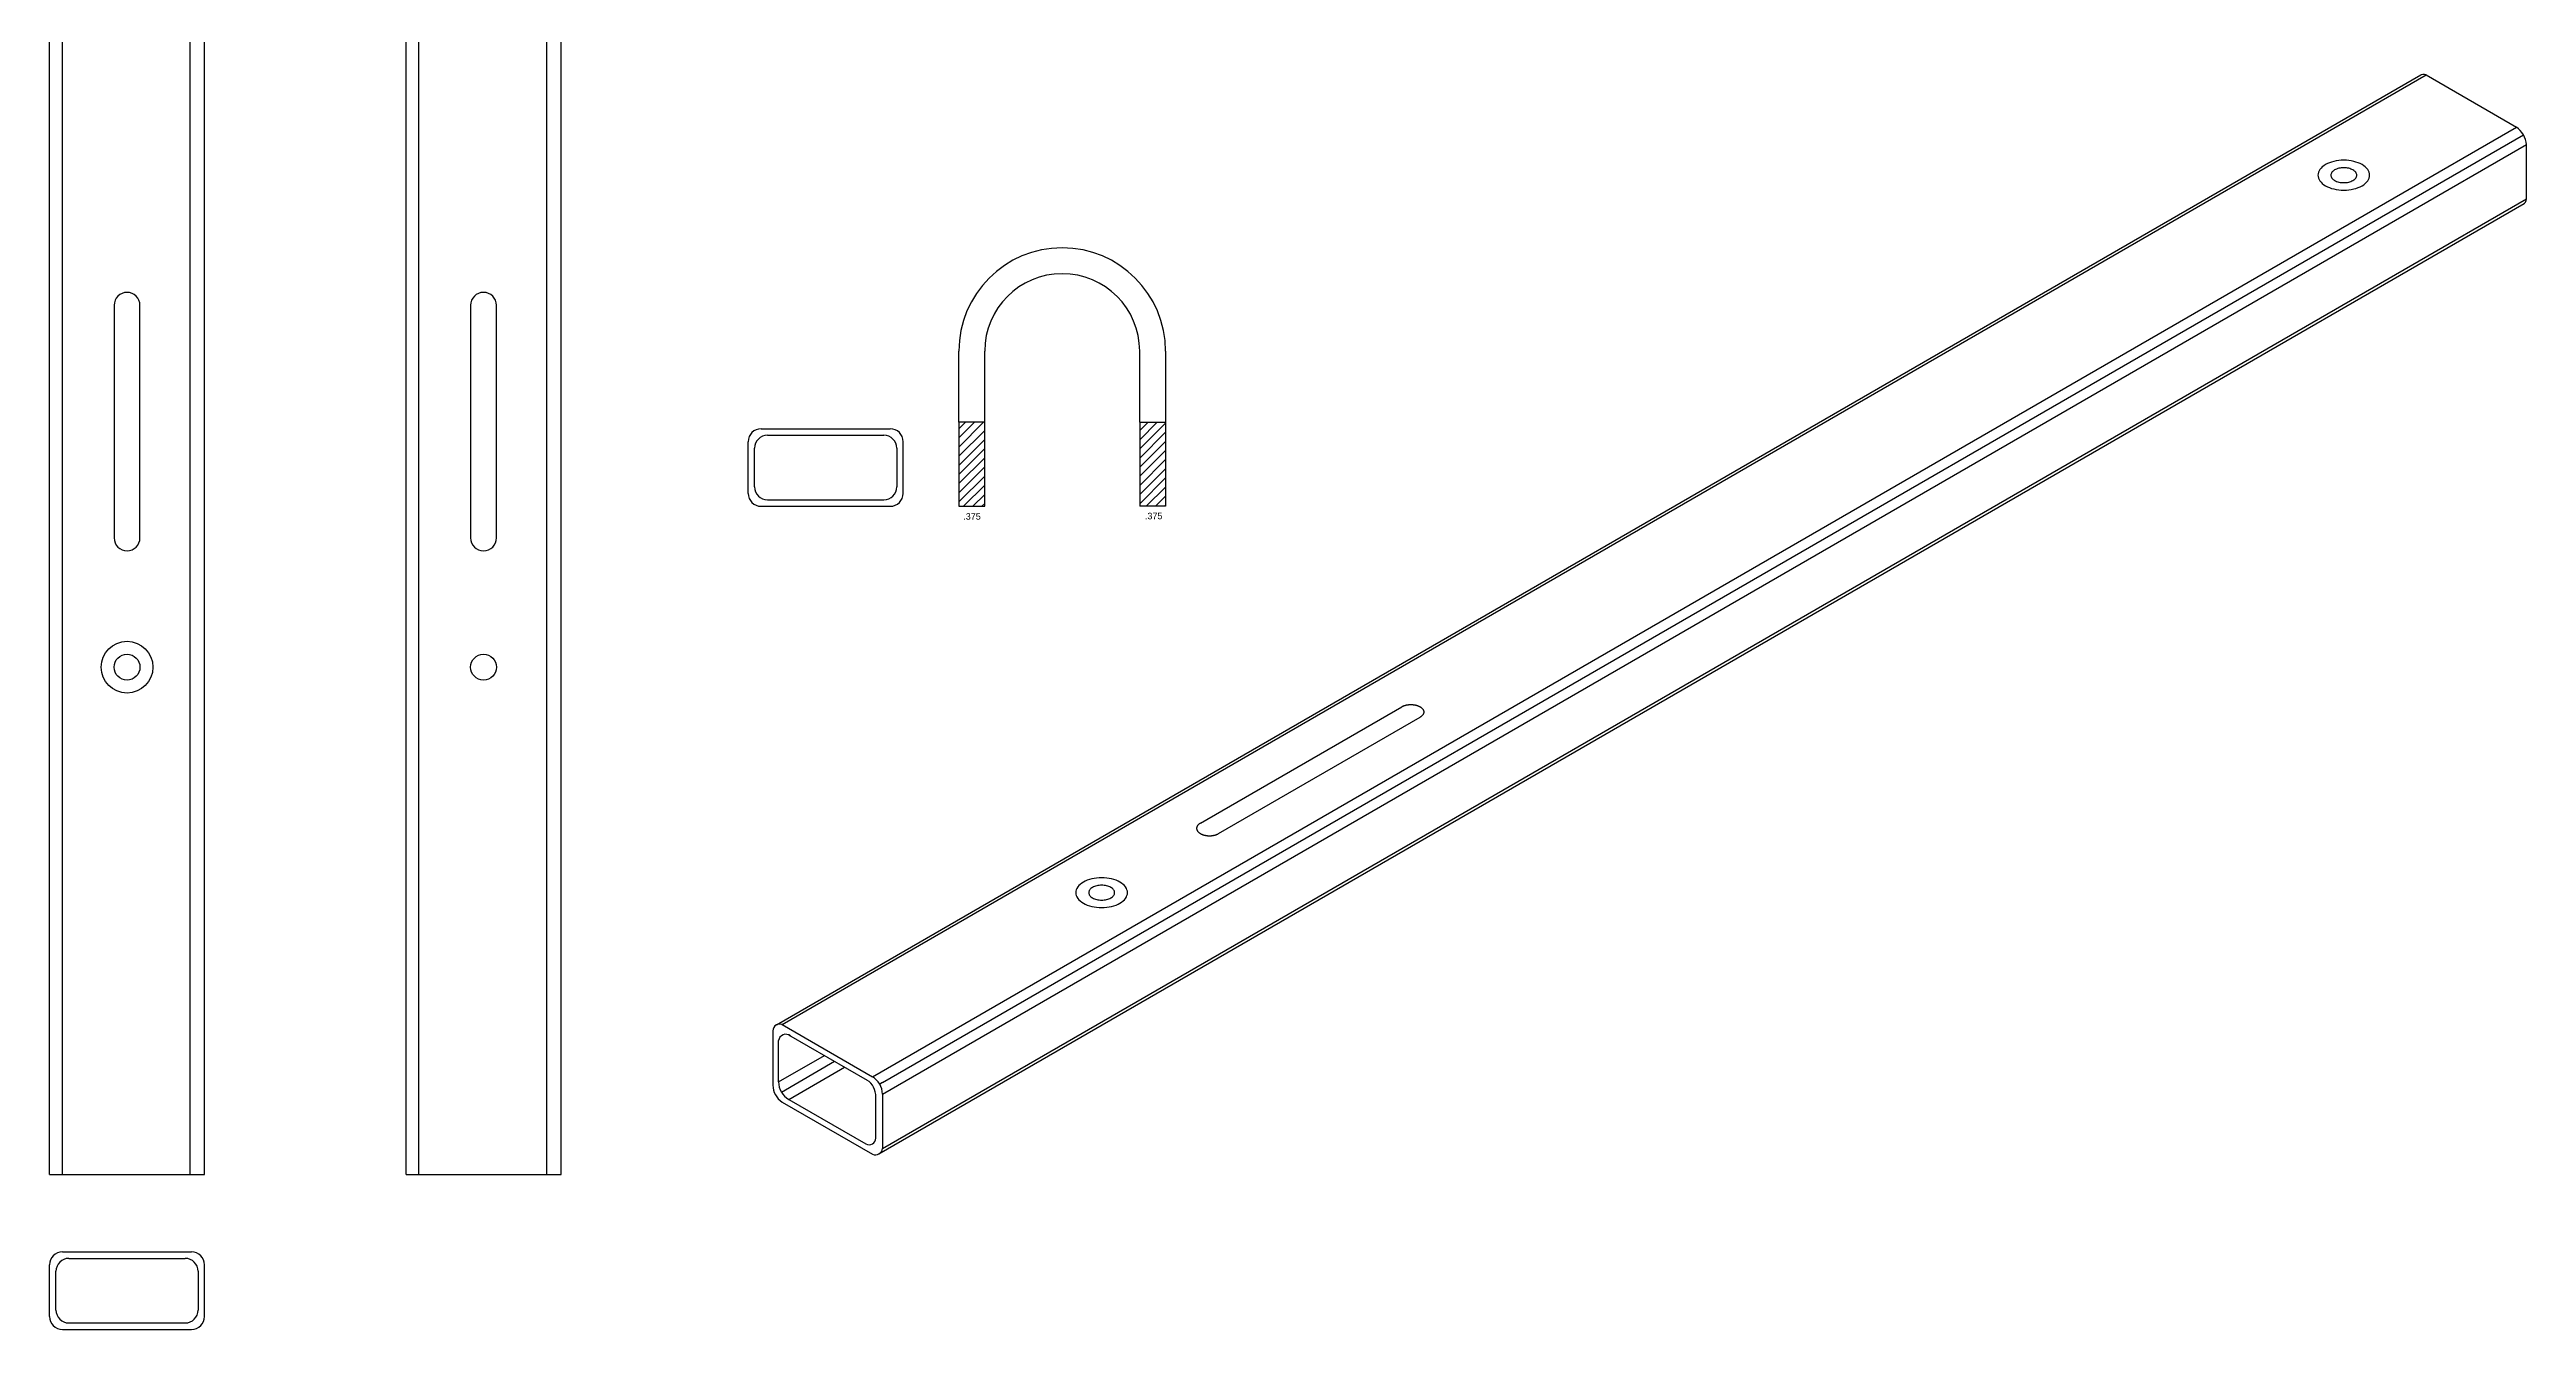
# Model space of a CAD drawing. Header units: inches. Extents: x 0 to 47.9, y 0 to 48.
# Drawn here: x 0 to 47.94, y 0 to 24.76 of the extents above; entities that cross this region are included whole.
import ezdxf

# ---------------------------------------------------------------- set-up
doc = ezdxf.new("R2010")
doc.units = ezdxf.units.IN
doc.header["$MEASUREMENT"] = 0
doc.layers.get('0').update_dxf_attribs({"lineweight": 25, "true_color": 0xffffff})
doc.layers.add('Dimensions', color=4, linetype='Continuous', lineweight=25, true_color=0x00ffff)
doc.styles.add('textstyle0', font='')
doc.styles.add('textstyle1', font='')
doc.styles.get('textstyle0').set_extended_font_data('Arial')
doc.styles.get('textstyle1').set_extended_font_data('Arial')
pattern_1 = [(45, (0, 0), (-0.08838835, 0.08838835), [])]

msp = doc.modelspace()

# ---------------------------------------------------------------- hatches: boundary and pattern name
h = msp.add_hatch()
h.set_pattern_fill('ACAD_ISO02W100', color=256, angle=10, style=0)
h.set_pattern_definition(pattern_1)
h.paths.add_polyline_path([(18.1, 15.924), (18.1, 17.549), (17.6, 17.549), (17.6, 15.924)])
h = msp.add_hatch()
h.set_pattern_fill('ACAD_ISO02W100', color=256, angle=10, style=0)
h.set_pattern_definition(pattern_1)
h.paths.add_polyline_path([(18.1, 15.924), (18.1, 17.549), (17.6, 17.549), (17.6, 15.924)])
h = msp.add_hatch()
h.set_pattern_fill('ACAD_ISO02W100', color=256, angle=10, style=0)
h.set_pattern_definition(pattern_1)
h.paths.add_polyline_path([(18.1, 15.924), (18.1, 17.549), (17.6, 17.549), (17.6, 15.924)])
h = msp.add_hatch()
h.set_pattern_fill('ACAD_ISO02W100', color=256, angle=10, style=0)
h.set_pattern_definition(pattern_1)
h.paths.add_polyline_path([(18.1, 15.924), (18.1, 17.549), (17.6, 17.549), (17.6, 15.924)])
h = msp.add_hatch()
h.set_pattern_fill('ACAD_ISO02W100', color=256, angle=10, style=0)
h.set_pattern_definition(pattern_1)
h.paths.add_polyline_path([(18.1, 15.924), (18.1, 17.549), (17.6, 17.549), (17.6, 15.924)])
h = msp.add_hatch()
h.set_pattern_fill('ACAD_ISO02W100', color=256, angle=10, style=0)
h.set_pattern_definition(pattern_1)
h.paths.add_polyline_path([(21.6, 17.549), (21.6, 15.924), (21.1, 15.924), (21.1, 17.549)])

# ---------------------------------------------------------------- linework, layer by layer
for p, q in [((0, 3), (0, 48)), ((0.25, 3), (0.25, 48)), ((2.724, 3), (2.724, 48)), ((3, 3), (3, 48)), ((6.9, 3), (6.9, 48)), ((7.15, 3), (7.15, 48)), ((9.624, 3), (9.624, 48)), ((9.9, 3), (9.9, 48)), ((14.067, 5.893), (45.895, 24.269)), ((14.177, 5.898), (45.996, 24.269)), ((45.996, 24.269), (47.745, 23.258)), ((15.926, 4.888), (47.745, 23.258)), ((16.121, 4.775), (47.881, 23.112)), ((16.121, 4.55), (47.94, 22.921)), ((47.94, 21.86), (47.94, 22.921)), ((16.052, 3.395), (47.896, 21.78)), ((16.121, 3.5), (47.94, 21.871)), ((1.25, 19.812), (1.25, 15.312)), ((1.75, 15.312), (1.75, 19.812)), ((8.15, 19.812), (8.15, 15.312)), ((8.65, 15.312), (8.65, 19.812)), ((17.6, 17.549), (17.6, 18.924)), ((18.1, 17.549), (18.1, 18.924)), ((21.1, 17.549), (21.1, 18.924)), ((21.6, 18.924), (21.6, 17.549)), ((13.772, 17.424), (16.272, 17.424)), ((13.897, 17.299), (16.147, 17.299)), ((18.1, 17.549), (17.6, 17.549)), ((17.6, 17.549), (17.6, 15.924)), ((18.1, 15.924), (18.1, 17.549)), ((21.1, 17.549), (21.6, 17.549)), ((21.1, 17.549), (21.1, 15.924)), ((21.6, 17.549), (21.6, 15.924)), ((13.522, 16.174), (13.522, 17.174)), ((13.647, 16.299), (13.647, 17.049)), ((16.397, 17.049), (16.397, 16.299)), ((16.522, 16.174), (16.522, 17.174)), ((13.772, 15.924), (16.272, 15.924)), ((13.897, 16.049), (16.147, 16.049)), ((17.6, 15.924), (18.1, 15.924)), ((21.6, 15.924), (21.1, 15.924)), ((22.274, 9.796), (26.172, 12.046)), ((22.628, 9.592), (26.525, 11.842)), ((14, 5.787), (14, 4.725)), ((14.177, 5.898), (15.926, 4.888)), ((14.108, 4.787), (14.108, 5.588)), ((14.108, 4.787), (14.996, 5.3)), ((14.303, 5.7), (15.822, 4.823)), ((14.164, 4.593), (15.192, 5.187)), ((14.306, 4.448), (15.389, 5.073)), ((14.177, 4.398), (15.926, 3.388)), ((14.306, 4.448), (15.797, 3.588)), ((15.992, 3.7), (15.992, 4.529)), ((16.121, 4.775), (16.068, 4.745)), ((16.121, 4.55), (16.121, 3.5)), ((0, 3), (3, 3)), ((6.9, 3), (9.9, 3)), ((0.25, 1.5), (2.75, 1.5)), ((0, 0.25), (0, 1.25)), ((0.125, 0.375), (0.125, 1.125)), ((0.375, 1.375), (2.625, 1.375)), ((2.875, 1.125), (2.875, 0.375)), ((3, 0.25), (3, 1.25)), ((0.25, 0), (2.75, 0)), ((0.375, 0.125), (2.625, 0.125))]:
    msp.add_line(p, q)
at = {"flags": 128}
for points in [[(44.758, 22.125), (44.791, 22.146), (44.82, 22.169), (44.846, 22.193), (44.867, 22.219), (44.883, 22.246), (44.895, 22.273), (44.902, 22.301), (44.905, 22.329), (44.902, 22.358), (44.895, 22.386), (44.883, 22.413), (44.867, 22.44), (44.846, 22.466), (44.82, 22.49), (44.791, 22.513), (44.758, 22.534), (44.722, 22.553), (44.683, 22.569), (44.64, 22.584), (44.596, 22.596), (44.55, 22.606), (44.502, 22.613), (44.454, 22.617), (44.405, 22.618), (44.356, 22.617), (44.307, 22.613), (44.26, 22.606), (44.213, 22.596), (44.169, 22.584), (44.127, 22.569), (44.088, 22.553), (44.051, 22.534), (44.018, 22.513), (43.989, 22.49), (43.964, 22.466), (43.943, 22.44), (43.926, 22.413), (43.914, 22.386), (43.907, 22.358), (43.905, 22.329), (43.907, 22.301), (43.914, 22.273), (43.926, 22.246), (43.943, 22.219), (43.964, 22.193), (43.989, 22.169), (44.018, 22.146), (44.051, 22.125), (44.088, 22.106), (44.127, 22.089), (44.169, 22.075), (44.213, 22.063), (44.26, 22.053), (44.307, 22.046), (44.356, 22.042), (44.405, 22.041), (44.454, 22.042), (44.502, 22.046), (44.55, 22.053), (44.596, 22.063), (44.64, 22.075), (44.683, 22.089), (44.722, 22.106), (44.758, 22.125), (44.758, 22.125)], [(44.582, 22.227), (44.598, 22.238), (44.613, 22.249), (44.625, 22.261), (44.636, 22.274), (44.644, 22.288), (44.65, 22.301), (44.654, 22.315), (44.655, 22.329), (44.654, 22.344), (44.65, 22.358), (44.644, 22.371), (44.636, 22.385), (44.625, 22.398), (44.613, 22.41), (44.598, 22.421), (44.582, 22.432), (44.563, 22.441), (44.544, 22.449), (44.523, 22.457), (44.5, 22.463), (44.477, 22.468), (44.454, 22.471), (44.429, 22.473), (44.405, 22.474), (44.38, 22.473), (44.356, 22.471), (44.332, 22.468), (44.309, 22.463), (44.287, 22.457), (44.266, 22.449), (44.246, 22.441), (44.228, 22.432), (44.211, 22.421), (44.197, 22.41), (44.184, 22.398), (44.174, 22.385), (44.166, 22.371), (44.16, 22.358), (44.156, 22.344), (44.155, 22.329), (44.156, 22.315), (44.16, 22.301), (44.166, 22.288), (44.174, 22.274), (44.184, 22.261), (44.197, 22.249), (44.211, 22.238), (44.228, 22.227), (44.246, 22.218), (44.266, 22.209), (44.287, 22.202), (44.309, 22.196), (44.332, 22.191), (44.356, 22.188), (44.38, 22.186), (44.405, 22.185), (44.429, 22.186), (44.454, 22.188), (44.477, 22.191), (44.5, 22.196), (44.523, 22.202), (44.544, 22.209), (44.563, 22.218), (44.582, 22.227), (44.582, 22.227)], [(20.717, 8.245), (20.75, 8.266), (20.78, 8.289), (20.805, 8.313), (20.826, 8.339), (20.842, 8.366), (20.854, 8.393), (20.861, 8.421), (20.864, 8.449), (20.861, 8.478), (20.854, 8.506), (20.842, 8.533), (20.826, 8.56), (20.805, 8.585), (20.78, 8.61), (20.75, 8.633), (20.717, 8.654), (20.681, 8.673), (20.642, 8.689), (20.599, 8.704), (20.555, 8.716), (20.509, 8.726), (20.461, 8.733), (20.413, 8.737), (20.364, 8.738), (20.315, 8.737), (20.266, 8.733), (20.219, 8.726), (20.172, 8.716), (20.128, 8.704), (20.086, 8.689), (20.047, 8.673), (20.01, 8.654), (19.977, 8.633), (19.948, 8.61), (19.923, 8.585), (19.902, 8.56), (19.885, 8.533), (19.873, 8.506), (19.866, 8.478), (19.864, 8.449), (19.866, 8.421), (19.873, 8.393), (19.885, 8.366), (19.902, 8.339), (19.923, 8.313), (19.948, 8.289), (19.977, 8.266), (20.01, 8.245), (20.047, 8.226), (20.086, 8.209), (20.128, 8.195), (20.172, 8.183), (20.219, 8.173), (20.266, 8.166), (20.315, 8.162), (20.364, 8.161), (20.413, 8.162), (20.461, 8.166), (20.509, 8.173), (20.555, 8.183), (20.599, 8.195), (20.642, 8.209), (20.681, 8.226), (20.717, 8.245), (20.717, 8.245)], [(20.541, 8.347), (20.557, 8.358), (20.572, 8.369), (20.584, 8.381), (20.595, 8.394), (20.603, 8.408), (20.609, 8.421), (20.613, 8.435), (20.614, 8.449), (20.613, 8.464), (20.609, 8.478), (20.603, 8.491), (20.595, 8.505), (20.584, 8.517), (20.572, 8.53), (20.557, 8.541), (20.541, 8.551), (20.522, 8.561), (20.503, 8.569), (20.482, 8.577), (20.459, 8.583), (20.436, 8.588), (20.413, 8.591), (20.388, 8.593), (20.364, 8.594), (20.339, 8.593), (20.315, 8.591), (20.291, 8.588), (20.268, 8.583), (20.246, 8.577), (20.225, 8.569), (20.205, 8.561), (20.187, 8.551), (20.171, 8.541), (20.156, 8.53), (20.143, 8.517), (20.133, 8.505), (20.125, 8.491), (20.119, 8.478), (20.115, 8.464), (20.114, 8.449), (20.115, 8.435), (20.119, 8.421), (20.125, 8.408), (20.133, 8.394), (20.143, 8.381), (20.156, 8.369), (20.171, 8.358), (20.187, 8.347), (20.205, 8.338), (20.225, 8.329), (20.246, 8.322), (20.268, 8.316), (20.291, 8.311), (20.315, 8.308), (20.339, 8.306), (20.364, 8.305), (20.388, 8.306), (20.413, 8.308), (20.436, 8.311), (20.459, 8.316), (20.482, 8.322), (20.503, 8.329), (20.522, 8.338), (20.541, 8.347), (20.541, 8.347)]]:
    msp.add_lwpolyline(points, dxfattribs=at)
for centre, radius in [((1.5, 12.812), 0.5), ((1.5, 12.812), 0.25), ((8.4, 12.812), 0.25)]:
    msp.add_circle(centre, radius)
for centre, radius, start, end in [((45.945, 24.159), 0.121, 65.0425, 125.8547), ((47.493, 22.888), 0.448, 4.2134, 55.7982), ((47.835, 21.865), 0.105, 294.2881, 3.0872), ((19.6, 18.924), 2, 0, 180), ((19.6, 18.924), 1.5, 0, 180), ((1.5, 19.812), 0.25, 0, 180), ((8.4, 19.812), 0.25, 0, 180), ((13.772, 17.174), 0.25, 90, 180), ((13.897, 17.049), 0.25, 90, 180), ((16.147, 17.049), 0.25, 0, 90), ((16.272, 17.174), 0.25, 0, 90), ((13.772, 16.174), 0.25, 180, 270), ((13.897, 16.299), 0.25, 180, 270), ((16.272, 16.174), 0.25, 270, 0), ((1.5, 15.312), 0.25, 180, 0), ((8.4, 15.312), 0.25, 180, 0), ((14.127, 5.781), 0.127, 53.1146, 182.7501), ((14.25, 5.567), 0.143, 51.6928, 171.6928), ((15.627, 4.514), 0.365, 357.7525, 57.7525), ((15.725, 4.547), 0.396, 0.5395, 59.4721), ((14.402, 4.731), 0.402, 180.8613, 235.9202), ((14.521, 4.801), 0.413, 181.8653, 238.624), ((15.861, 3.702), 0.131, 240.9777, 359.0223), ((15.983, 3.515), 0.139, 246.0899, 353.8753), ((0.25, 1.25), 0.25, 90, 180), ((2.75, 1.25), 0.25, 0, 90), ((0.375, 1.125), 0.25, 90, 180), ((2.625, 1.125), 0.25, 0, 90), ((0.25, 0.25), 0.25, 180, 270), ((0.375, 0.375), 0.25, 180, 270), ((2.75, 0.25), 0.25, 270, 0)]:
    msp.add_arc(centre, radius, start, end)
for points in [[(26.172, 12.046), (26.181, 12.051), (26.19, 12.056), (26.2, 12.06), (26.209, 12.064), (26.22, 12.068), (26.23, 12.072), (26.242, 12.075), (26.253, 12.078), (26.264, 12.08), (26.276, 12.083), (26.288, 12.084), (26.3, 12.086), (26.3, 12.086), (26.312, 12.087), (26.324, 12.088), (26.336, 12.088), (26.348, 12.089), (26.361, 12.088), (26.373, 12.088), (26.385, 12.087), (26.397, 12.086), (26.409, 12.084), (26.421, 12.083), (26.432, 12.08), (26.444, 12.078), (26.455, 12.075), (26.466, 12.072), (26.477, 12.068), (26.487, 12.064), (26.497, 12.06), (26.507, 12.056), (26.516, 12.051), (26.525, 12.046), (26.542, 12.036), (26.556, 12.025), (26.569, 12.012), (26.579, 12), (26.588, 11.986), (26.594, 11.973), (26.597, 11.959), (26.598, 11.944), (26.597, 11.93), (26.594, 11.916), (26.588, 11.903), (26.579, 11.889), (26.569, 11.876), (26.556, 11.864), (26.542, 11.853), (26.533, 11.848), (26.525, 11.842)], [(22.274, 9.796), (22.243, 9.775), (22.231, 9.762), (22.22, 9.75), (22.212, 9.736), (22.206, 9.723), (22.202, 9.709), (22.201, 9.694), (22.202, 9.68), (22.206, 9.666), (22.212, 9.653), (22.22, 9.639), (22.231, 9.626), (22.243, 9.614), (22.258, 9.603), (22.266, 9.598), (22.274, 9.592), (22.293, 9.583), (22.302, 9.579), (22.312, 9.574), (22.333, 9.567), (22.344, 9.564), (22.356, 9.561), (22.367, 9.559), (22.379, 9.556), (22.391, 9.555), (22.402, 9.553), (22.415, 9.552), (22.427, 9.551), (22.439, 9.55), (22.451, 9.55), (22.463, 9.55), (22.476, 9.551), (22.488, 9.552), (22.5, 9.553), (22.512, 9.555), (22.524, 9.556), (22.535, 9.559), (22.547, 9.561), (22.558, 9.564), (22.569, 9.567), (22.58, 9.571), (22.59, 9.574), (22.61, 9.583), (22.619, 9.588), (22.628, 9.592)]]:
    msp.add_open_spline(points, degree=3)
at = {"layer": 'Dimensions'}
for centre in [(16.147, 16.299), (2.625, 0.375)]:
    msp.add_arc(centre, 0.25, 270, 0, dxfattribs=at)

# ---------------------------------------------------------------- texts
at = {"layer": 'Dimensions', "char_height": 0.125, "attachment_point": 1}
for insert, style in [((17.684, 15.791), 'textstyle1'), ((21.2, 15.799), 'textstyle0')]:
    msp.add_mtext('.375', dxfattribs=dict(at, insert=insert, style=style))

doc.saveas('drawing.dxf')
